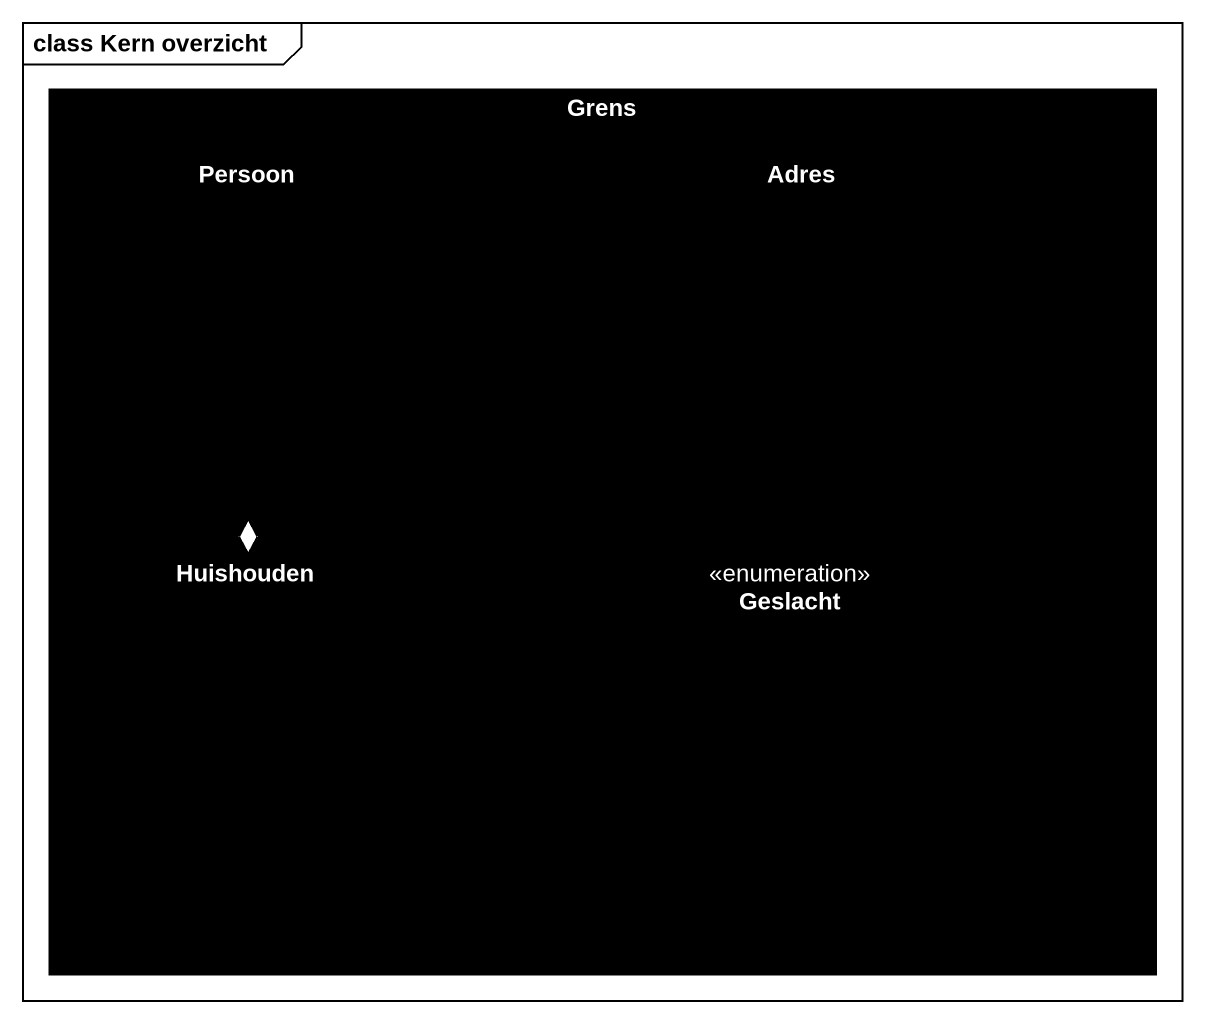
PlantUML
@startuml
mainframe class Kern overzicht
hide circle
hide empty members
rectangle Grens #000000 {
  class Persoon #000000
  class Adres #000000
  class Huishouden #000000
  enum Geslacht #000000
}
Persoon "1" -right-> "1" Adres : woont op
Persoon "1" --o "1" Huishouden : bestaat uit
Huishouden "1" -right-> "1" Geslacht : heeft
Geslacht "1" -up-> "1" Persoon : hoort bij
@enduml
